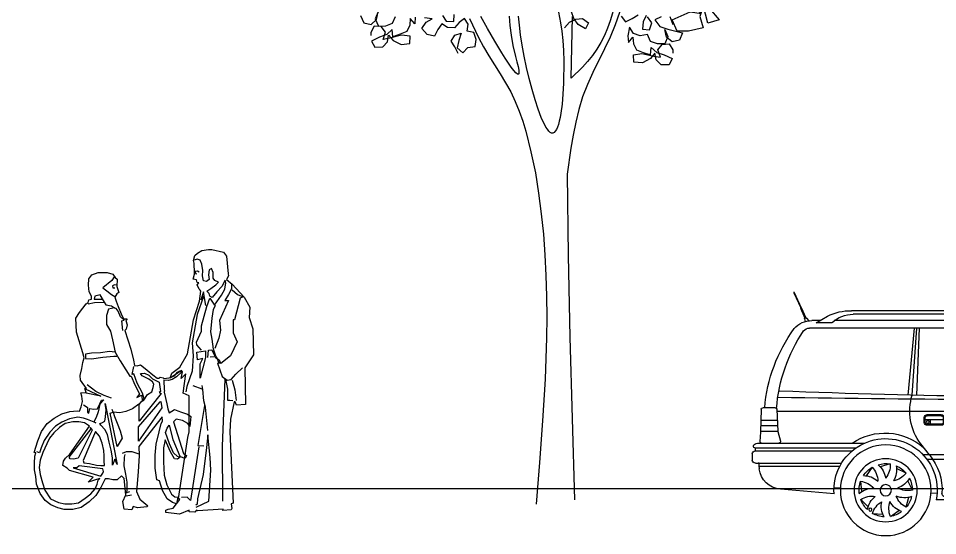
# Model space of a CAD drawing. Extents: x 115 to 1469, y 94 to 338.
# Drawn here: x 134.52 to 140.81, y 211.39 to 214.93 of the extents above; entities that cross this region are included whole.
import ezdxf

# ---------------------------------------------------------------- set-up
doc = ezdxf.new("R2010")
doc.units = 0
doc.layers.get('0').update_dxf_attribs({"linetype": 'CONTINUOUS'})
doc.layers.add('1', color=7, linetype='CONTINUOUS')
doc.layers.add('ESQUAD', color=3, linetype='CONTINUOUS')

# ---------------------------------------------------------------- blocks, each defined once
blk = doc.blocks.new('ASTRA2')
at = {"color": 9}
for p, q in [((3.3111, 1.6636), (3.2641, 1.5597)), ((3.313, 1.6627), (3.2661, 1.5588)), ((3.2285, 1.4891), (3.2613, 1.5586)), ((3.2671, 1.556), (3.2375, 1.4876)), ((3.2661, 1.5588), (3.2641, 1.5597)), ((0.3375, 0.9861), (0.4338, 0.9693)), ((0.0153, 0.8494), (3.4313, 0.8494)), ((1.5612, 0.8285), (1.4655, 0.8285)), ((2.4006, 0.8285), (2.3049, 0.8285)), ((1.4511, 0.7929), (1.5756, 0.7929)), ((1.5408, 0.7929), (1.5408, 0.7623)), ((2.2904, 0.7929), (2.415, 0.7929)), ((2.3802, 0.7929), (2.3802, 0.7623)), ((3.4286, 0.7886), (3.5383, 0.7886)), ((1.4655, 0.7548), (1.5612, 0.7548)), ((2.3049, 0.7548), (2.4006, 0.7548)), ((3.4224, 0.7136), (3.5419, 0.7136)), ((3.4255, 0.7511), (3.5401, 0.7511)), ((-0.5494, 0.6725), (-0.5712, 0.6904)), ((3.5803, 0.6015), (2.8861, 0.6015)), ((3.5763, 0.58), (2.9141, 0.58)), ((-0.7993, 0.5571), (-0.253, 0.5571)), ((-0.7953, 0.5356), (-0.2722, 0.5356)), ((-0.7754, 0.4515), (-0.3239, 0.4515)), ((-0.0923, 0.4677), (-0.0216, 0.4748)), ((0.0305, 0.4902), (0.0892, 0.4502)), ((2.5456, 0.4284), (2.61, 0.4584)), ((2.6541, 0.4902), (2.7227, 0.4718)), ((2.7768, 0.4678), (2.8176, 0.4096)), ((3.5564, 0.4959), (2.9865, 0.4959)), ((3.5537, 0.4745), (2.9987, 0.4745)), ((-0.7727, 0.4301), (-0.3325, 0.4301)), ((-0.1718, 0.3716), (-0.1222, 0.4225)), ((0.139, 0.4286), (0.1582, 0.3602)), ((-0.171, 0.2468), (-0.1657, 0.3177)), ((2.5023, 0.3114), (2.5323, 0.3758)), ((2.8565, 0.3718), (2.8503, 0.301)), ((0.1824, 0.3116), (0.1532, 0.2468)), ((2.5443, 0.1939), (2.5259, 0.2625)), ((-0.0901, 0.1518), (-0.1316, 0.2095)), ((0.1405, 0.1941), (0.0765, 0.1632)), ((2.8558, 0.247), (2.8055, 0.1968)), ((0.0329, 0.1309), (-0.036, 0.1485)), ((2.652, 0.1309), (2.5938, 0.1717)), ((2.775, 0.1519), (2.7042, 0.1457))]:
    blk.add_line(p, q, dxfattribs=at)
for p, q in [((1.7452, 1.5205), (1.5694, 1.4558)), ((1.8654, 1.5147), (2.9072, 1.5147)), ((1.8933, 1.5379), (2.9187, 1.5379)), ((1.3626, 1.4719), (1.6131, 1.4719)), ((1.7088, 1.4558), (1.5694, 1.4558)), ((1.7535, 1.4832), (1.7088, 1.4558)), ((1.735, 1.4719), (3.0374, 1.4719)), ((3.0523, 1.4582), (3.0549, 1.4558)), ((3.0549, 1.4558), (3.1598, 1.4558)), ((3.1598, 1.4558), (3.0836, 1.5013)), ((3.1329, 1.4719), (3.1901, 1.4719)), ((3.2096, 1.4707), (3.225, 1.488)), ((3.2282, 1.4891), (3.2375, 1.4876)), ((3.2404, 1.4832), (3.236, 1.4652)), ((1.1257, 1.4338), (1.1242, 1.439)), ((1.4244, 1.42), (3.206, 1.42)), ((1.6583, 1.42), (1.5782, 0.947)), ((1.6085, 0.9474), (1.6793, 1.42)), ((1.7004, 1.42), (1.6496, 0.9475)), ((2.4545, 1.42), (2.4735, 0.9606)), ((2.5033, 0.9613), (2.472, 1.42)), ((2.4894, 1.42), (2.5331, 0.962)), ((0.7277, 1.1072), (0.7276, 1.0592)), ((0.6517, 1.0208), (0.6883, 1.0471)), ((0.726, 1.0592), (0.7539, 1.0592)), ((0.3253, 0.9872), (-0.1747, 0.9158)), ((0.3545, 1.001), (0.3423, 0.9927)), ((0.3545, 1.001), (0.4912, 0.9842)), ((0.6413, 0.982), (0.641, 0.9998)), ((0.7542, 0.9561), (0.6672, 0.9561)), ((0.7276, 0.9561), (0.7276, 0.9483)), ((1.5612, 0.821), (1.4655, 0.821)), ((2.4006, 0.821), (2.3049, 0.821)), ((3.4305, 0.8651), (3.4223, 0.713)), ((3.4412, 0.875), (3.5265, 0.875)), ((3.5372, 0.8648), (3.5421, 0.7085)), ((1.4655, 0.7623), (1.5612, 0.7623)), ((2.3049, 0.7623), (2.4006, 0.7623)), ((-0.7222, 0.7309), (-0.6564, 0.7309)), ((-0.5379, 0.6808), (-0.5598, 0.6987)), ((3.4223, 0.713), (3.4052, 0.647)), ((3.5421, 0.7085), (3.5452, 0.6449)), ((3.552, 0.6336), (2.8285, 0.6336)), ((-0.771, 0.5892), (-0.217, 0.5892)), ((-0.769, 0.6238), (-0.5583, 0.6238)), ((1.6308, 0.5781), (1.5992, 0.2664)), ((2.3844, 0.553), (2.4453, 0.6278)), ((3.5763, 0.58), (3.5763, 0.6015)), ((-0.8167, 0.5142), (-0.8167, 0.473)), ((-0.7953, 0.5356), (-0.7953, 0.5571)), ((0.2569, 0.553), (2.4289, 0.553)), ((0.2838, 0.5208), (2.4019, 0.5208)), ((3.5977, 0.5586), (3.5977, 0.5174)), ((-0.7953, 0.4515), (-0.7754, 0.4515)), ((-0.7754, 0.4515), (-0.7698, 0.4079)), ((3.5564, 0.5006), (3.5508, 0.4569)), ((3.5763, 0.4959), (3.5564, 0.4959)), ((3.0386, 0.3302), (2.9946, 0.3277)), ((3.0382, 0.2852), (3.4054, 0.3173)), ((-0.3471, 0.244), (-0.6244, 0.2683)), ((-0.3516, 0.2752), (-0.3084, 0.2752)), ((0.3084, 0.2752), (0.3516, 0.2752)), ((2.2781, 0.2664), (0.4566, 0.2664)), ((2.3749, 0.2921), (2.333, 0.2897)), ((0.3472, 0.2446), (2.3386, 0.2446))]:
    blk.add_line(p, q)
for centre, radius in [((3.3125, 1.6641), 0.00151), ((1.5571, 0.7776), 0.00993), ((2.3965, 0.7776), 0.00993), ((0, 0.3104), 0.0386), ((2.6847, 0.3104), 0.0386), ((-0.1479, 0.2279), 0.0105), ((2.79, 0.1777), 0.0105)]:
    blk.add_circle(centre, radius, dxfattribs=at)
for centre, radius in [((0, 0.3104), 0.3104), ((2.6847, 0.3104), 0.3104), ((0, 0.3104), 0.216), ((2.6847, 0.3104), 0.216)]:
    blk.add_circle(centre, radius)
for centre, radius, start, end in [((1.8677, 1.1174), 0.4213, 86.51857, 106.8977), ((1.8654, 1.3004), 0.2143, 90, 121.49564), ((2.9072, 1.3004), 0.2143, 47.41547, 90), ((2.9358, 1.2248), 0.3136, 61.86386, 93.12543), ((1.3595, 0.6145), 0.8573, 89.79017, 112.66744), ((3.1901, 1.3111), 0.1608, 41.18431, 90), ((3.2276, 1.4856), 0.00355, 80.41352, 138.44424), ((3.2369, 1.4841), 0.00355, 346.37857, 80.41352), ((2.3769, -1.406), 3.118, 115.61244, 129.59517), ((1.9258, -0.4314), 2.0019, 114.16831, 134.66601), ((1.4245, 0.5627), 0.8573, 90.00684, 113.19065), ((1.0947, 1.425), 0.0322, 290.90024, 15.92806), ((3.206, 1.3664), 0.0536, 39.89221, 90), ((2.3311, 0.7843), 1.1042, 4.4342, 33.93972), ((2.4433, 0.7857), 1.0731, 4.76997, 36.0332), ((1.9614, -0.4047), 1.9613, 116.48029, 136.37501), ((0.6669, 0.9998), 0.0259, 125.73778, 180), ((0.726, 0.9946), 0.0647, 90, 125.73778), ((0.7539, 1.0463), 0.0129, 0, 90), ((1.148, 1.0077), 0.3832, 174.21238, 185.78762), ((0.3243, 1.0193), 0.0322, 271.87753, 304.19319), ((0.4967, 1.0159), 0.0322, 260.13162, 312.87945), ((1.1329, 60.3493), 59.4039, 269.429787, 272.197311), ((0.6672, 0.982), 0.0259, 180, 270), ((0.7539, 0.969), 0.0129, 270, 0), ((0.2939, 0.6828), 1.341, 355.5202, 11.37656), ((2.1441, 0.8522), 0.3755, 323.3121, 16.89191), ((0.1565, -1.4058), 2.3451, 98.11698, 109.77345), ((1.4153, 0.5377), 0.9963, 156.99982, 195.80441), ((1.4655, 0.807), 0.0139, 90, 176.35514), ((1.5612, 0.807), 0.0139, 3.64486, 90), ((2.3049, 0.807), 0.0139, 90, 176.35514), ((2.4006, 0.807), 0.0139, 3.64486, 90), ((3.4412, 0.8642), 0.0107, 90, 175.24132), ((3.5265, 0.8642), 0.0107, 2.7454, 90), ((-0.5333, 0.5872), 0.2376, 115.84978, 179.51527), ((1.7072, 0.7916), 0.2561, 176.35514, 183.64486), ((1.4655, 0.7762), 0.0139, 183.64486, 270), ((1.5612, 0.7762), 0.0139, 270, 356.35514), ((1.3195, 0.7916), 0.2561, 356.35514, 3.64486), ((2.5466, 0.7916), 0.2561, 176.35514, 183.64486), ((2.3049, 0.7762), 0.0139, 183.64486, 270), ((2.4006, 0.7762), 0.0139, 270, 356.35514), ((2.1589, 0.7916), 0.2561, 356.35514, 3.64486), ((-0.6564, 0.5702), 0.1608, 53.06124, 90), ((-0.5583, 0.6559), 0.0322, 270, 50.70342), ((0, 0.3104), 0.3534, 349.27962, 190.8296), ((2.6858, 0.3104), 0.3534, 355.9106, 190.72038), ((3.4155, 0.6443), 0.0107, 165.41639, 270), ((3.5344, 0.6443), 0.0107, 270, 2.74573), ((3.552, 0.58), 0.0536, 48.59038, 90), ((-0.7993, 0.5678), 0.0107, 131.40962, 270), ((-0.771, 0.5356), 0.0536, 90, 131.40962), ((3.5763, 0.5586), 0.0214, 360, 90), ((3.5803, 0.6122), 0.0107, 270, 48.59038), ((-0.7953, 0.5142), 0.0214, 90, 180), ((2.6858, 0.3104), 0.3869, 141.16117, 183.16458), ((3.5763, 0.5174), 0.0214, 270, 0), ((-0.7953, 0.473), 0.0214, 180, 270), ((0.0134, 0.466), 0.1424, 189.91434, 233.29709), ((0.1103, 0.4209), 0.1424, 149.91434, 193.29709), ((0.1556, 0.3242), 0.1424, 109.91434, 153.29709), ((2.7523, 0.4512), 0.1424, 169.2045, 212.58725), ((2.827, 0.3748), 0.1424, 129.2045, 172.58725), ((3.3914, 0.4775), 0.1608, 275.00384, 352.65647), ((-0.6104, 0.4284), 0.1608, 187.34353, 264.99616), ((2.646, 0.4617), 0.1424, 209.2045, 252.58725), ((2.8351, 0.2683), 0.1424, 89.2045, 132.58725), ((-0.0897, 0.4382), 0.1424, 229.91434, 273.29709), ((0.128, 0.221), 0.1424, 69.91434, 113.29709), ((2.7729, 0.1815), 0.1424, 49.2045, 92.58725), ((0.0406, 0.1596), 0.1424, 29.91434, 73.29709), ((2.2781, 0.2878), 0.0214, 270, 3.16458), ((2.5578, 0.4014), 0.1424, 249.2045, 292.58725), ((2.6694, 0.155), 0.1424, 9.2045, 52.58725), ((-0.1509, 0.3506), 0.1424, 269.91434, 313.29709), ((-0.1415, 0.2442), 0.1424, 309.91434, 353.29709), ((-0.0658, 0.1687), 0.1424, 349.91434, 33.29709), ((2.529, 0.2985), 0.1424, 289.2045, 332.58725), ((2.5731, 0.2012), 0.1424, 329.2045, 12.58725)]:
    blk.add_arc(centre, radius, start, end)
for centre, radius, start, end in [((3.2632, 1.5577), 0.00214, 64.72726, 154.72726), ((3.2651, 1.5568), 0.00214, 336.604, 64.72726), ((0.6391, 1.1432), 0.1335, 276.33612, 311.92977), ((1.148, 1.0077), 0.409, 172.75662, 187.24338), ((0.4393, 1.001), 0.0322, 260.13162, 312.87945), ((0.8485, 186.3606), 185.4339, 269.89174, 270.794654), ((0.618, 0.9751), 0.0268, 131.83759, 269.95709), ((0.1551, -3.4166), 4.2683, 91.87753, 100.08366), ((1.4655, 0.807), 0.0214, 90, 176.35514), ((1.5612, 0.807), 0.0214, 3.64486, 90), ((2.3049, 0.807), 0.0214, 90, 176.35514), ((2.4006, 0.807), 0.0214, 3.64486, 90), ((1.7072, 0.7916), 0.2636, 176.35514, 183.64486), ((1.4655, 0.7762), 0.0214, 183.64486, 270), ((1.5612, 0.7762), 0.0214, 270, 356.35514), ((1.3195, 0.7916), 0.2636, 356.35514, 3.64486), ((2.5466, 0.7916), 0.2636, 176.35514, 183.64486), ((2.3049, 0.7762), 0.0214, 183.64486, 270), ((2.4006, 0.7762), 0.0214, 270, 356.35514), ((2.1589, 0.7916), 0.2636, 356.35514, 3.64486), ((0.0038, 0.2989), 0.403, 39.09192, 133.90673), ((2.6895, 0.2989), 0.403, 56.16507, 131.03265), ((-0.5629, 0.6559), 0.0214, 270, 50.70342), ((0, 0.3104), 0.1824, 134.07116, 160.38486), ((0, 0.3104), 0.1824, 94.07116, 120.38486), ((0.0433, 0.5113), 0.1424, 197.79471, 239.79201), ((0.1623, 0.4364), 0.1424, 157.79471, 199.79201), ((0, 0.3104), 0.1824, 54.07116, 80.38486), ((2.6847, 0.3104), 0.1824, 113.36133, 139.67502), ((2.7963, 0.483), 0.1424, 177.08487, 219.08217), ((2.6847, 0.3104), 0.1824, 73.36133, 99.67502), ((2.8811, 0.3709), 0.1424, 137.08487, 179.08217), ((2.6847, 0.3104), 0.1824, 33.36133, 59.67502), ((0.2054, 0.3026), 0.1424, 117.79471, 159.79201), ((0, 0.3104), 0.1824, 14.07116, 40.38486), ((2.6847, 0.3104), 0.1824, 153.36133, 179.67502), ((2.6593, 0.5143), 0.1424, 217.08487, 259.08217), ((0, 0.3104), 0.1824, 174.07116, 200.38486), ((-0.0959, 0.4921), 0.1424, 237.79471, 279.79201), ((0.1523, 0.1724), 0.1424, 77.79471, 119.79201), ((2.5341, 0.4502), 0.1424, 257.08487, 299.08217), ((2.8741, 0.2305), 0.1424, 97.08487, 139.08217), ((2.6847, 0.3104), 0.1824, 353.36133, 19.67502), ((-0.1903, 0.3879), 0.1424, 277.79471, 319.79201), ((0, 0.3104), 0.1824, 334.07116, 0.38486), ((2.6847, 0.3104), 0.1824, 193.36133, 219.67502), ((2.4795, 0.3207), 0.1424, 297.08487, 339.08217), ((2.7784, 0.1274), 0.1424, 57.08487, 99.08217), ((0, 0.3104), 0.1824, 214.07116, 240.38486), ((-0.1956, 0.2475), 0.1424, 317.79471, 359.79201), ((-0.1094, 0.1364), 0.1424, 357.79471, 39.79201), ((0.028, 0.1068), 0.1424, 37.79471, 79.79201), ((0, 0.3104), 0.1824, 294.07116, 320.38486), ((2.5208, 0.1864), 0.1424, 337.08487, 19.08217), ((2.6389, 0.11), 0.1424, 17.08487, 59.08217), ((2.6847, 0.3104), 0.1824, 313.36133, 339.67502), ((0, 0.3104), 0.1824, 254.07116, 280.38486), ((2.6847, 0.3104), 0.1824, 233.36133, 259.67502), ((2.6847, 0.3104), 0.1824, 273.36133, 299.67502)]:
    blk.add_arc(centre, radius, start, end, dxfattribs=at)
blk = doc.blocks.new('ARV-ELEV4')
blk.add_line((68.1, 1442.4), (63.5, 1648.8))
for points in [[(445.8, 1524.9), (458, 1547.3), (470.3, 1566.7), (457.9, 1586.6), (435.8, 1593), (444, 1568.6), (449.4, 1544), (431.1, 1527.3), (414.4, 1545.5), (389.4, 1548.9), (385.6, 1572.1), (393.4, 1595.7), (416.6, 1599.6), (412.7, 1622.7), (425.1, 1642.2), (443.1, 1628.3), (458.4, 1611.4), (481.6, 1612.3), (501.5, 1624.8), (514, 1604.9), (525.1, 1583.5), (549.6, 1588.8), (567.8, 1608.5), (553.8, 1629.8), (533, 1640.6), (559.1, 1644.6)], [(499, 1652.4), (486.7, 1632.9), (460.5, 1631.9), (459.5, 1655.2)], [(89.9, 1611.5), (73.4, 1630.1), (52.8, 1640.4), (30.2, 1642.5), (9.6, 1628.1), (19.9, 1607.5), (44.6, 1621.9), (59, 1642.4), (67.3, 1665.1)], [(773.8, 1652.2), (762.8, 1627.8), (737.9, 1622.3), (719.8, 1639.3), (714.4, 1664.2), (724, 1641.2), (713, 1616.8), (688.3, 1617.5), (665.9, 1626.4), (656.3, 1649.3)], [(590.3, 1647.1), (591.7, 1624.4), (606.6, 1642.5), (608, 1619.8), (617.7, 1598.9), (640.1, 1590), (664.6, 1581.1), (667.4, 1605.8), (685.4, 1588.8), (709.9, 1579.8), (736.3, 1566.7), (725.4, 1546.4), (698.7, 1547.2), (682.7, 1564.1), (679.2, 1586.9), (664.3, 1568.8), (637.1, 1555.1), (608.3, 1558), (607, 1582.8), (635.9, 1586), (674.8, 1576.7), (697.3, 1571.9), (689.8, 1596.9), (704.7, 1615), (727.4, 1616.4), (739.2, 1595.5), (738.9, 1585.2)], [(-368.5, 1746.1), (-373.9, 1708.1), (-411.9, 1713.6), (-433.7, 1675.6), (-395.6, 1675.6), (-428.2, 1637.6), (-390.2, 1626.8), (-373.9, 1686.4), (-363.1, 1648.5), (-373.9, 1610.5), (-325, 1599.7), (-287, 1599.7), (-270.7, 1637.6), (-330.5, 1664.8), (-368.5, 1659.3), (-314.2, 1697.3), (-276.2, 1702.7), (-276.2, 1740.7), (-314.2, 1740.7), (-270.7, 1735.3), (-308.7, 1746.1), (-346.8, 1735.3), (-346.8, 1751.5)], [(-274.2, 1621.4), (-263.9, 1648.1)], [(-99.1, 1650), (-113.6, 1631.5), (-136.2, 1641.8), (-156.8, 1654.2)], [(-183.6, 1652.2), (-173.3, 1631.6), (-171.2, 1606.9), (-193.9, 1604.8), (-202.1, 1627.5), (-187.7, 1648.1)], [(-233, 1648.1), (-212.4, 1637.8), (-228.9, 1615.2), (-255.7, 1606.9), (-305.1, 1594.6), (-294.8, 1569.9), (-270.1, 1563.7), (-251.6, 1580.2), (-245.4, 1604.9), (-255.7, 1582.2), (-245.4, 1557.5), (-220.7, 1557.5), (-198.1, 1565.7), (-187.7, 1588.3), (-163, 1584.2), (-140.4, 1592.4), (-128, 1613), (-121.8, 1584.2), (-123.9, 1561.5), (-138.3, 1580.1), (-140.4, 1557.4), (-150.7, 1536.8), (-173.4, 1528.6), (-198.1, 1520.4), (-200.1, 1545.1), (-218.7, 1528.6), (-243.4, 1520.4), (-270.2, 1508.1), (-259.9, 1487.5), (-233.1, 1487.5), (-216.6, 1503.9), (-212.5, 1526.6), (-198.1, 1508), (-171.3, 1493.6), (-142.5, 1495.6), (-140.4, 1520.3), (-169.3, 1524.5), (-208.4, 1516.3), (-231.1, 1512.2), (-222.8, 1536.9), (-237.2, 1555.4), (-259.8, 1557.5), (-272.2, 1536.9), (-272.2, 1526.6)]]:
    blk.add_lwpolyline(points)
at = {"flags": 128}
for points in [[(-124.8, 1791), (-105.7, 1704.7), (-94.1, 1662.2), (-79.8, 1620.7), (-62.8, 1580.2), (-43.9, 1540.3), (-4.7, 1461.1), (13.5, 1420.9), (29.4, 1379.9), (42.3, 1337.8), (52.7, 1294.9), (61.3, 1251.5), (68.6, 1208), (81.5, 1120.9)], [(-97.3, 1814), (-90.6, 1762.4), (-82.2, 1710.9), (-70.3, 1659.6), (-62.6, 1634.3), (-53.7, 1609.4), (-43.5, 1585.2), (-31.8, 1561.8), (-18.5, 1539.3), (-3.7, 1518.1), (12.8, 1498), (30.5, 1478.9), (68.1, 1442.4)], [(114, 1680.9), (104, 1627.8), (99.7, 1599.4), (96.3, 1568.7), (93.9, 1535.2), (92.6, 1499.3), (93.4, 1425.2), (95.4, 1389.1), (98.5, 1355.3), (102.6, 1324.8), (105.1, 1311.2), (107.8, 1298.8), (110.7, 1287.8), (113.9, 1278.3), (117.3, 1270.5), (121, 1264.5), (124.9, 1260.5), (129, 1258.6), (133.3, 1258.8), (137.9, 1261), (142.6, 1265.2), (147.5, 1271.2), (152.5, 1278.9), (157.6, 1288.2), (162.7, 1298.9), (168, 1310.9), (178.4, 1338.5), (188.8, 1370), (198.8, 1404.5), (208.3, 1440.9), (217.2, 1478.4), (225, 1516), (231.8, 1552.8), (237.2, 1587.8), (241.2, 1620.1), (243.8, 1650.1)], [(187.5, 1125.9), (176.9, 1057.2), (167.9, 988.4), (160.9, 919.5), (155.7, 850.4), (152.2, 781.3), (150.3, 712), (149.8, 642.6), (150.5, 573.2), (155.3, 434), (163.4, 294.6), (173.9, 155.1), (185.4, 15.5)]]:
    blk.add_lwpolyline(points, dxfattribs=at)
at = {"extrusion": (0, 0, -1), "flags": 128}
for points in [[(-275.1, 1649.6), (-273, 1618.8), (-269.1, 1586.1), (-262.8, 1551.3), (-254, 1514.5), (-249.6, 1497), (-245.8, 1481.4), (-243.3, 1468.7), (-242.7, 1463.8), (-242.7, 1460), (-243.2, 1457.4), (-244.2, 1455.9), (-245.8, 1455.6), (-247.8, 1456.3), (-253.2, 1460.6), (-260.3, 1468.4), (-268.7, 1479.4), (-278.3, 1493.1), (-288.9, 1509.1), (-300.1, 1526.9), (-323.9, 1566.4), (-347.8, 1608.3), (-370.1, 1649.3)], [(-408.7, 1642.6), (-378.3, 1579), (-361.6, 1547.9), (-343.7, 1517.4), (-306, 1457.3), (-287.5, 1427.1), (-270.2, 1396.3), (-254.9, 1364.7), (-241.6, 1332.3), (-229.9, 1299), (-219.7, 1265.1), (-202.5, 1196), (-187.5, 1125.9)], [(-81.5, 1120.9), (-78.3, 848.1), (-72.8, 575.4), (-57.1, 30.1)]]:
    blk.add_lwpolyline(points, dxfattribs=at)
blk = doc.blocks.new('BIFMAN15')
for points in [[(-0.3574, 1.8012), (-0.3804, 1.8001), (-0.4609, 1.7831), (-0.4809, 1.7558), (-0.491, 1.6352), (-0.4932, 1.6198), (-0.4813, 1.5959), (-0.5198, 1.5643), (-0.601, 1.4743), (-0.6396, 1.4053), (-0.6346, 1.335), (-0.6599, 1.2583), (-0.665, 1.0799), (-0.606, 0.9908), (-0.6109, 0.7393), (-0.5492, 0.7346), (-0.5406, 0.7585), (-0.5338, 0.7573), (-0.5077, 0.6402), (-0.5039, 0.5533), (-0.527, 0.0655), (-0.5135, 0.0612), (-0.5169, 0.0274), (-0.513, 0.0195), (-0.4562, 0.0141), (-0.4586, 0.0239), (-0.2849, 0.0118), (-0.2757, 0.0158), (-0.2637, 0.0025), (-0.226, 0.0049), (-0.2238, 0.0163), (-0.1591, -0.0097), (-0.0654, 0.0011), (-0.0654, 0.0159), (-0.0801, 0.0239), (-0.1144, 0.031), (-0.1616, 0.0892), (-0.1527, 0.0974), (-0.2154, 0.5142), (-0.2252, 0.5526), (-0.2245, 0.7994), (-0.1833, 0.8181), (-0.2017, 0.9498), (-0.1693, 0.9169), (-0.1802, 0.9639), (-0.1719, 0.9718), (-0.0944, 0.9204), (-0.1063, 0.9536), (-0.1611, 0.9952), (-0.2131, 1.0862), (-0.2545, 1.3184), (-0.2966, 1.4471), (-0.3044, 1.5165), (-0.301, 1.522), (-0.2924, 1.5291), (-0.2797, 1.5591), (-0.2904, 1.573), (-0.279, 1.5757), (-0.2756, 1.5929), (-0.2529, 1.598), (-0.2608, 1.6312), (-0.2608, 1.642), (-0.2581, 1.7067), (-0.2535, 1.7261), (-0.2626, 1.7593), (-0.2816, 1.7747), (-0.311, 1.7947)], [(-0.1377, 0.0606), (-0.1104, 0.0703), (-0.0753, 0.0932), (-0.0426, 0.1518), (-0.0213, 0.2165), (-0.0025, 0.2238), (0.0069, 0.3049), (0.0087, 0.3936), (0.0021, 0.4679), (-0.0189, 0.5521), (-0.0341, 0.6098), (-0.0426, 0.6267), (-0.0404, 0.6556), (0.1206, 0.4532), (0.1167, 0.3909), (0.1235, 0.2785), (0.1367, 0.1446), (0.1132, 0.0928), (0.0575, 0.0475), (0.0652, 0.0395), (0.1278, 0.0338), (0.1582, 0.0429), (0.1674, 0.0199), (0.2193, 0.0225), (0.2292, 0.0759), (0.2094, 0.1226), (0.2192, 0.2346), (0.2376, 0.2518), (0.2674, 0.2247), (0.2965, 0.2246), (0.3279, 0.2316), (0.3503, 0.2322), (0.3793, 0.1719), (0.4138, 0.1166), (0.4585, 0.0741), (0.5143, 0.0356), (0.5708, 0.0222), (0.6303, 0.0211), (0.6749, 0.0318), (0.7213, 0.0528), (0.7604, 0.0825), (0.7958, 0.1303), (0.8193, 0.1938), (0.824, 0.2463), (0.8346, 0.2932), (0.8341, 0.3384), (0.8314, 0.3863), (0.8257, 0.4087), (0.8355, 0.4114), (0.8099, 0.4922), (0.7855, 0.5543), (0.7479, 0.6088), (0.6983, 0.646), (0.6464, 0.6766), (0.5928, 0.6911), (0.5412, 0.6968), (0.5264, 0.6947), (0.5142, 0.7233), (0.5048, 0.7598), (0.5089, 0.7969), (0.5176, 0.8209), (0.4798, 0.8216), (0.4891, 0.8501), (0.4771, 0.8495), (0.5193, 0.9065), (0.5212, 0.9381), (0.51, 0.9855), (0.5024, 1.0272), (0.4936, 1.0595), (0.5032, 1.0942), (0.5472, 1.2353), (0.5502, 1.3307), (0.5251, 1.3692), (0.4801, 1.4292), (0.466, 1.4372), (0.4609, 1.4571), (0.4443, 1.4603), (0.4443, 1.4808), (0.4592, 1.51), (0.4645, 1.5566), (0.4612, 1.6002), (0.4407, 1.6276), (0.3984, 1.6437), (0.3367, 1.6432), (0.2974, 1.6313), (0.281, 1.6102), (0.269, 1.5982), (0.2701, 1.5476), (0.2562, 1.5071), (0.2706, 1.4972), (0.2838, 1.4742), (0.2739, 1.4469), (0.2618, 1.411), (0.2411, 1.3607), (0.2244, 1.3257), (0.1999, 1.3264), (0.2091, 1.3156), (0.1992, 1.2853), (0.2071, 1.2549), (0.2162, 1.2465), (0.1754, 1.118), (0.1556, 1.0438), (0.1493, 1.006), (0.1321, 1.0036), (0.1088, 1.0107), (0.0888, 0.9957), (0.0617, 0.9752), (0.0245, 0.944), (-0.0069, 0.9202), (-0.0185, 0.9202), (-0.0271, 0.927), (-0.0477, 0.9224), (-0.0526, 0.919), (-0.0882, 0.9231), (-0.1253, 0.937), (-0.1458, 0.9616), (-0.1605, 0.9706), (-0.1716, 0.9605), (-0.1389, 0.9294), (-0.1094, 0.9121), (-0.083, 0.9053), (-0.0505, 0.9058), (-0.0528, 0.8395), (-0.0553, 0.8355), (-0.0535, 0.8251), (-0.0715, 0.7441), (-0.0783, 0.7097), (-0.0888, 0.6818), (-0.1235, 0.7055), (-0.1465, 0.6958), (-0.1717, 0.6872), (-0.2135, 0.6735), (-0.2369, 0.6576), (-0.2297, 0.5898), (-0.2152, 0.6106), (-0.1786, 0.6308), (-0.1362, 0.6396), (-0.1169, 0.6208), (-0.1872, 0.4055), (-0.2065, 0.3917), (-0.1965, 0.3702), (-0.1667, 0.3815), (-0.1446, 0.3664), (-0.1237, 0.3681), (-0.0975, 0.416), (-0.0617, 0.4985), (-0.0492, 0.4429), (-0.0485, 0.348), (-0.0537, 0.2553), (-0.0723, 0.1896), (-0.1044, 0.1259), (-0.1262, 0.1069), (-0.1474, 0.1057)], [(-0.3013, 0.9209), (-0.3004, 1.0185), (-0.3181, 1.0557), (-0.281, 1.0452), (-0.2763, 1.0986), (-0.3358, 1.1067), (-0.3365, 1.0619)], [(0.1074, 0.9518), (0.081, 0.9534), (0.0509, 0.94), (0.0251, 0.9161), (-0.006, 0.899), (-0.0195, 0.8926), (-0.0277, 0.8296), (-0.0203, 0.821), (-0.0323, 0.8143), (0.118, 0.6263), (0.1167, 0.739), (0.0983, 0.7627), (0.0845, 0.7707), (0.0592, 0.8073), (0.031, 0.8273), (0.0221, 0.8559), (0.017, 0.879), (0.0262, 0.8958), (0.0502, 0.9136), (0.096, 0.9365)], [(0.3797, 0.7979), (0.4804, 0.8164), (0.4866, 0.8474)], [(-0.0318, 0.7612), (-0.0384, 0.7176), (0.1228, 0.4894), (0.1209, 0.5876), (-0.0263, 0.7593)], [(0.3491, 0.7458), (0.2682, 0.33), (0.2837, 0.3649), (0.3008, 0.3238), (0.2991, 0.3738), (0.309, 0.4275), (0.3217, 0.4831), (0.3332, 0.5349), (0.3524, 0.5677), (0.3804, 0.599), (0.3872, 0.6097), (0.373, 0.6137), (0.3528, 0.6257), (0.348, 0.6561), (0.3435, 0.7025)], [(0.2943, 0.6873), (0.2863, 0.6588), (0.2671, 0.6112), (0.2464, 0.5603), (0.2343, 0.5097), (0.2679, 0.4528), (0.3149, 0.6802)], [(-0.089, 0.5989), (-0.1132, 0.4995), (-0.1608, 0.387), (-0.1568, 0.3802), (-0.1439, 0.3835), (-0.1175, 0.408), (-0.09, 0.4709), (-0.064, 0.5476), (-0.0741, 0.5777)], [(0.3862, 0.2327), (0.4656, 0.2088), (0.4326, 0.2421), (0.5933, 0.2886), (0.6093, 0.3033), (0.6391, 0.3223), (0.6364, 0.3518), (0.622, 0.3736), (0.5923, 0.3989), (0.4574, 0.5908), (0.4919, 0.6152), (0.5296, 0.621), (0.5723, 0.6224), (0.6232, 0.6097), (0.6628, 0.5816), (0.7026, 0.5465), (0.7311, 0.5087), (0.7494, 0.4715), (0.7766, 0.4122), (0.7951, 0.3584), (0.8008, 0.3081), (0.7955, 0.2602), (0.78, 0.2028), (0.7633, 0.1528), (0.7232, 0.0952), (0.6694, 0.0683), (0.6264, 0.0611), (0.5786, 0.0606), (0.5316, 0.068), (0.4881, 0.0979), (0.4476, 0.1291), (0.4186, 0.1638), (0.4054, 0.1958), (0.3975, 0.2216)], [(0.4528, 0.5816), (0.4386, 0.565), (0.5358, 0.3732), (0.5677, 0.3658), (0.5907, 0.3685), (0.5959, 0.3789), (0.446, 0.573)], [(0.3545, 0.323), (0.3558, 0.3516), (0.3562, 0.3881), (0.3603, 0.4252), (0.3696, 0.4743), (0.3897, 0.5228), (0.4156, 0.5553), (0.5013, 0.3564), (0.4967, 0.3402), (0.458, 0.3353), (0.4104, 0.3256), (0.3791, 0.3217)], [(0.3652, 0.2987), (0.5276, 0.3207), (0.5448, 0.3066), (0.5681, 0.3065), (0.3807, 0.2487), (0.3669, 0.2693), (0.3618, 0.2819)]]:
    blk.add_lwpolyline(points, close=True)
for points in [[(-0.3082, 1.1122), (-0.2768, 1.1486), (-0.2761, 1.1658), (-0.3084, 1.2408), (-0.309, 1.2774), (-0.3458, 1.4101), (-0.3674, 1.4685), (-0.3979, 1.42), (-0.4463, 1.4877), (-0.468, 1.5298), (-0.4758, 1.5728), (-0.4721, 1.59), (-0.4495, 1.5482), (-0.4137, 1.511), (-0.3834, 1.4731), (-0.3656, 1.4811), (-0.3621, 1.4995), (-0.3455, 1.516), (-0.3734, 1.5348), (-0.4065, 1.5588), (-0.4267, 1.5773), (-0.3997, 1.5886), (-0.3898, 1.6045), (-0.3882, 1.6441), (-0.3777, 1.6699), (-0.3623, 1.6616), (-0.3566, 1.6269), (-0.3607, 1.5959), (-0.3441, 1.5817), (-0.322, 1.5869), (-0.3161, 1.62), (-0.3194, 1.6572), (-0.3106, 1.701), (-0.2998, 1.7268), (-0.2792, 1.7341), (-0.2587, 1.7267)], [(-0.2927, 1.6448), (-0.2813, 1.6531), (-0.2657, 1.6493), (-0.2688, 1.6358), (-0.2783, 1.6353)], [(0.2887, 1.6126), (0.3046, 1.588), (0.3656, 1.5394), (0.3385, 1.5182), (0.3059, 1.4925), (0.2847, 1.4788)], [(-0.5186, 1.5254), (-0.5565, 1.4929), (-0.5949, 1.477), (-0.5737, 1.4669), (-0.5342, 1.3203), (-0.5268, 1.3188), (-0.5271, 1.23), (-0.5533, 1.1699), (-0.5078, 1.0722), (-0.4423, 1.0207), (-0.4195, 1.0222), (-0.4505, 0.9308), (-0.4843, 0.9076), (-0.5116, 0.911), (-0.5444, 0.9476), (-0.5909, 0.9907)], [(-0.5139, 1.5643), (-0.514, 1.5324), (-0.4935, 1.4924), (-0.4691, 1.4509), (-0.4949, 1.4528), (-0.4335, 1.3142), (-0.4389, 1.2491), (-0.4277, 1.1932), (-0.4002, 1.1241)], [(-0.3396, 1.4165), (-0.3237, 1.512), (-0.3045, 1.4557), (-0.3229, 1.4788), (-0.2808, 1.3553), (-0.2651, 1.2773), (-0.2457, 1.1624), (-0.2524, 1.0734), (-0.2453, 0.9674), (-0.2093, 0.8633), (-0.2014, 0.8255)], [(0.2735, 1.5562), (0.2867, 1.5589), (0.2993, 1.5515), (0.2974, 1.5383), (0.2839, 1.539)], [(0.3555, 1.4405), (0.3842, 1.4905), (0.4213, 1.4809), (0.4265, 1.4603), (0.3734, 1.4614)], [(-0.4068, 1.0713), (-0.3923, 1.1176), (-0.3823, 1.1879), (-0.3726, 1.2376), (-0.3825, 1.3319), (-0.391, 1.3896), (-0.4059, 1.4195)], [(0.4675, 1.4292), (0.4237, 1.4391), (0.3574, 1.4399), (0.3447, 1.4215), (0.3069, 1.4149), (0.2857, 1.4023), (0.3262, 1.393), (0.3405, 1.3491), (0.3419, 1.2877), (0.3145, 1.2417), (0.2996, 1.1822), (0.2816, 1.0981), (0.2483, 1.0395), (0.2076, 0.9773), (0.1811, 0.9344), (0.1719, 0.9344), (0.1465, 0.8749), (0.1157, 0.8139), (0.1343, 0.7872), (0.1024, 0.8032), (0.095, 0.7609), (0.0824, 0.7796), (0.0939, 0.8167), (0.1318, 0.8866), (0.1532, 0.9498), (0.1651, 0.9464), (0.1545, 0.9989)], [(0.2288, 1.2465), (0.2351, 1.3116), (0.2204, 1.3168), (0.2444, 1.3389), (0.2617, 1.3794), (0.275, 1.3978), (0.2863, 1.399)], [(-0.3537, 1.062), (-0.3576, 1.1123), (-0.3797, 1.1148), (-0.4044, 1.0627), (-0.4302, 1.0462), (-0.4395, 1.0229), (-0.4297, 1.0229), (-0.4114, 1.0661), (-0.3685, 1.0632)], [(0.2834, 1.0981), (0.3193, 1.1032), (0.3823, 1.0932), (0.4427, 1.0922), (0.4851, 1.0844), (0.4838, 1.0549), (0.4432, 1.0532), (0.3665, 1.0638), (0.2916, 1.0714), (0.2695, 1.0714)], [(-0.5193, 0.907), (-0.5376, 0.8408), (-0.5476, 0.7665)], [(-0.523, 0.7643), (-0.5034, 0.7664), (-0.4899, 0.767), (-0.4885, 0.844), (-0.4782, 0.9029), (-0.4695, 0.913), (-0.4517, 0.4559), (-0.4533, 0.0792)], [(-0.3532, 0.5612), (-0.3362, 0.7221), (-0.3256, 0.7641), (-0.3181, 0.8424), (-0.3134, 0.8694)], [(-0.3147, 0.846), (-0.2517, 0.8674)], [(0.3075, 0.7843), (0.3579, 0.8007), (0.4129, 0.8285), (0.4726, 0.8735)], [(0.4995, 0.7386), (0.4869, 0.7313), (0.4703, 0.72), (0.4715, 0.6856), (0.461, 0.681), (0.4556, 0.7124), (0.4304, 0.7075), (0.4018, 0.711), (0.3869, 0.7435), (0.3762, 0.77), (0.3596, 0.7722), (0.3869, 0.7414), (0.3978, 0.6904), (0.4118, 0.6508), (0.4277, 0.6212), (0.413, 0.6154), (0.4707, 0.6371), (0.4987, 0.6456), (0.5383, 0.6529), (0.5935, 0.6417), (0.6463, 0.6195), (0.6907, 0.5908), (0.7287, 0.5496), (0.7676, 0.4939), (0.788, 0.4426), (0.7987, 0.4097), (0.8177, 0.4161)], [(-0.3303, 0.7334), (-0.2844, 0.4594), (-0.3249, 0.4562)], [(0.1201, 0.7421), (0.1627, 0.7097), (0.2096, 0.693), (0.2507, 0.6822), (0.2943, 0.6873), (0.303, 0.7066)], [(-0.2735, 0.0382), (-0.3596, 0.0774), (-0.3738, 0.2905), (-0.3684, 0.3774), (-0.3532, 0.5324), (-0.3443, 0.4448), (-0.3202, 0.2618), (-0.2828, 0.0941), (-0.2808, 0.0575), (-0.2694, 0.052)], [(-0.2905, 0.4502), (-0.235, 0.0832), (-0.2103, 0.1059), (-0.1732, 0.103)], [(0.118, 0.4007), (0.1644, 0.4165), (0.2067, 0.4149), (0.2334, 0.4056)], [(0.2023, 0.1331), (0.2003, 0.161), (0.1998, 0.2083), (0.2091, 0.262), (0.2191, 0.3203), (0.2174, 0.3786), (0.2122, 0.3983)], [(0.203, 0.1377), (0.1818, 0.1439)], [(0.2054, 0.1159), (0.1692, 0.1221)]]:
    blk.add_lwpolyline(points)

msp = doc.modelspace()

# ---------------------------------------------------------------- linework, layer by layer
at = {"layer": '1', "color": 6}
msp.add_line((116.2712, 211.7088), (202.5142, 211.7088), dxfattribs=at)

# ---------------------------------------------------------------- block references
at = {"color": 3, "xscale": -1}
msp.add_blockref('ASTRA2', (143.144, 211.3854), dxfattribs=at)
at = {"layer": '1', "color": 5, "xscale": -1}
msp.add_blockref('BIFMAN15', (135.4666, 211.5428), dxfattribs=at)
at = {"layer": 'ESQUAD', "color": 5, "xscale": -0.002043964153742195, "yscale": 0.0020439641537493, "zscale": 0.002043964153746968}
msp.add_blockref('ARV-ELEV4', (138.4451, 211.568), dxfattribs=at)

doc.saveas('drawing.dxf')
